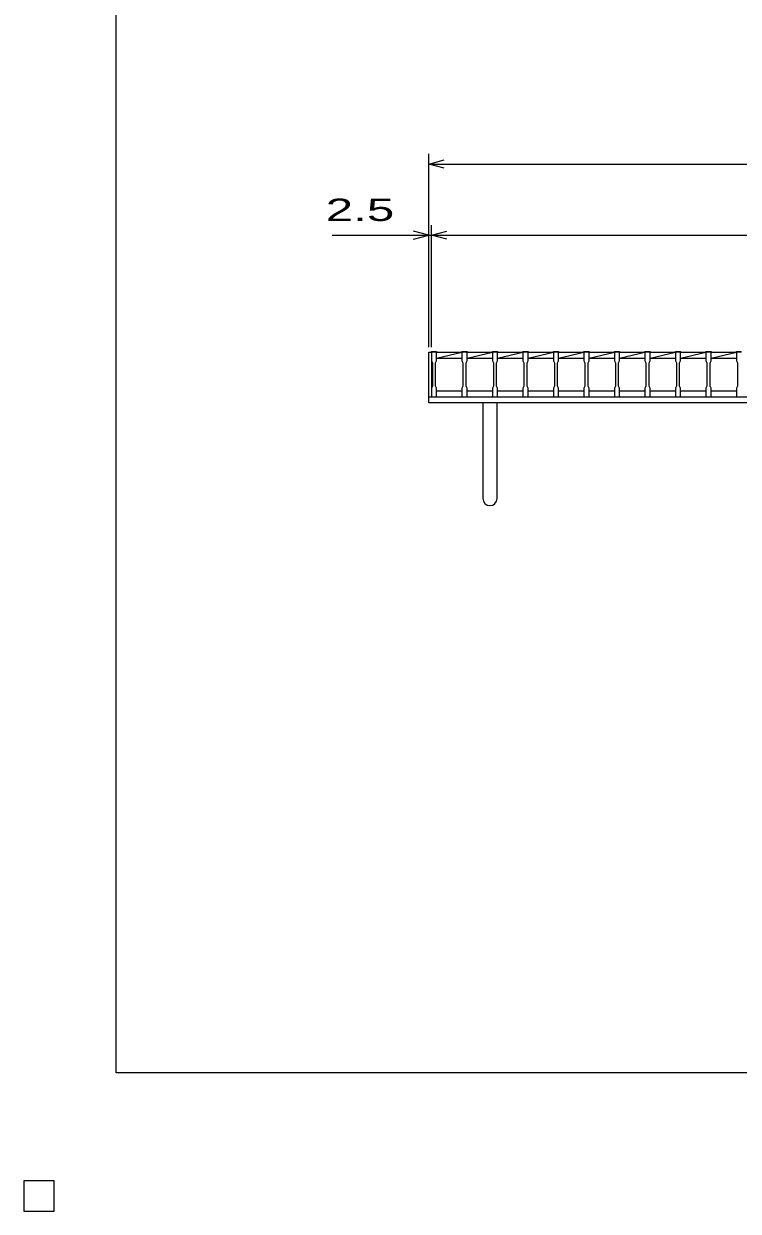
# Model space of a CAD drawing. Units: millimetres, scale not verified. Extents: x -1820 to 1731, y -1282 to 1054.
# Drawn here: x -1820 to -1117, y -1282 to -114 of the extents above; entities that cross this region are included whole.
import ezdxf
from ezdxf.enums import TextEntityAlignment as Align

# ---------------------------------------------------------------- set-up
doc = ezdxf.new("R2010")
doc.units = ezdxf.units.MM
doc.header["$LTSCALE"] = 10
for name, color, linetype, lineweight in [('0_2', 150, 'Continuous', 25), ('16', 3, 'Continuous', 25), ('19', 6, 'Continuous', 25), ('22', 4, 'Continuous', 25), ('24', 2, 'Continuous', 25), ('32', 4, 'Continuous', 25)]:
    doc.layers.add(name, color=color, linetype=linetype, lineweight=lineweight)
doc.styles.add('ベクトル', font='')
doc.styles.get('ベクトル').set_extended_font_data('ベクトル')

msp = doc.modelspace()

# ---------------------------------------------------------------- linework, layer by layer
at = {"layer": '0_2'}
for p, q in [((-1729, -1146.5), (-1729, 1053.5)), ((1731, -1146.5), (-1729, -1146.5)), ((-1790, -1252.5), (-1820, -1252.5)), ((-1820, -1252.5), (-1820, -1282.5)), ((-1790, -1252.5), (-1820, -1252.5)), ((-1820, -1252.5), (-1820, -1282.5)), ((-1790, -1252.5), (-1820, -1252.5)), ((-1820, -1252.5), (-1820, -1282.5)), ((-1790, -1252.5), (-1820, -1252.5)), ((-1820, -1252.5), (-1820, -1282.5)), ((-1790, -1252.5), (-1820, -1252.5)), ((-1820, -1252.5), (-1820, -1282.5)), ((-1790, -1282.5), (-1790, -1252.5)), ((-1790, -1282.5), (-1790, -1252.5)), ((-1790, -1282.5), (-1790, -1252.5)), ((-1790, -1282.5), (-1790, -1252.5)), ((-1790, -1282.5), (-1790, -1252.5)), ((-1820, -1282.5), (-1790, -1282.5)), ((-1820, -1282.5), (-1790, -1282.5)), ((-1820, -1282.5), (-1790, -1282.5)), ((-1820, -1282.5), (-1790, -1282.5)), ((-1820, -1282.5), (-1790, -1282.5))]:
    msp.add_line(p, q, dxfattribs=at)
at = {"layer": '16'}
for p, q in [((-1419, -437.5), (-1419, -436.8)), ((-1419, -436.8), (-1414, -436.8)), ((-1419, -437.5), (-1419, -446)), ((-1414, -437.5), (-1419, -437.5)), ((-1419, -437.5), (-1419, -475.5)), ((-1414, -436.8), (-1414, -437.5)), ((-1414, -446), (-1414, -437.5)), ((-1414, -437.5), (-1389, -437.5)), ((-1414, -443.5), (-1389, -437.5)), ((-1414, -443.5), (-1389, -443.5)), ((-1389, -437.5), (-1389, -436.8)), ((-1389, -436.8), (-1384, -436.8)), ((-1389, -437.5), (-1389, -446)), ((-1384, -437.5), (-1389, -437.5)), ((-1384, -436.8), (-1384, -437.5)), ((-1384, -446), (-1384, -437.5)), ((-1384, -437.5), (-1359, -437.5)), ((-1384, -443.5), (-1359, -437.5)), ((-1384, -443.5), (-1359, -443.5)), ((-1359, -437.5), (-1359, -436.8)), ((-1359, -436.8), (-1354, -436.8)), ((-1359, -437.5), (-1359, -446)), ((-1354, -437.5), (-1359, -437.5)), ((-1354, -436.8), (-1354, -437.5)), ((-1354, -446), (-1354, -437.5)), ((-1354, -437.5), (-1329, -437.5)), ((-1354, -443.5), (-1329, -437.5)), ((-1354, -443.5), (-1329, -443.5)), ((-1329, -437.5), (-1329, -436.8)), ((-1329, -436.8), (-1324, -436.8)), ((-1329, -437.5), (-1329, -446)), ((-1324, -437.5), (-1329, -437.5)), ((-1324, -436.8), (-1324, -437.5)), ((-1324, -446), (-1324, -437.5)), ((-1324, -437.5), (-1299, -437.5)), ((-1324, -443.5), (-1299, -437.5)), ((-1324, -443.5), (-1299, -443.5)), ((-1299, -437.5), (-1299, -436.8)), ((-1299, -436.8), (-1294, -436.8)), ((-1299, -437.5), (-1299, -446)), ((-1294, -437.5), (-1299, -437.5)), ((-1294, -436.8), (-1294, -437.5)), ((-1294, -446), (-1294, -437.5)), ((-1294, -437.5), (-1269, -437.5)), ((-1294, -443.5), (-1269, -437.5)), ((-1294, -443.5), (-1269, -443.5)), ((-1269, -437.5), (-1269, -436.8)), ((-1269, -436.8), (-1264, -436.8)), ((-1269, -437.5), (-1269, -446)), ((-1264, -437.5), (-1269, -437.5)), ((-1264, -436.8), (-1264, -437.5)), ((-1264, -446), (-1264, -437.5)), ((-1264, -437.5), (-1239, -437.5)), ((-1264, -443.5), (-1239, -437.5)), ((-1264, -443.5), (-1239, -443.5)), ((-1239, -437.5), (-1239, -436.8)), ((-1239, -436.8), (-1234, -436.8)), ((-1239, -437.5), (-1239, -446)), ((-1234, -437.5), (-1239, -437.5)), ((-1234, -436.8), (-1234, -437.5)), ((-1234, -446), (-1234, -437.5)), ((-1234, -437.5), (-1209, -437.5)), ((-1234, -443.5), (-1209, -437.5)), ((-1234, -443.5), (-1209, -443.5)), ((-1209, -437.5), (-1209, -436.8)), ((-1209, -436.8), (-1204, -436.8)), ((-1209, -437.5), (-1209, -446)), ((-1204, -437.5), (-1209, -437.5)), ((-1204, -436.8), (-1204, -437.5)), ((-1204, -446), (-1204, -437.5)), ((-1204, -437.5), (-1179, -437.5)), ((-1204, -443.5), (-1179, -437.5)), ((-1204, -443.5), (-1179, -443.5)), ((-1179, -437.5), (-1179, -436.8)), ((-1179, -436.8), (-1174, -436.8)), ((-1179, -437.5), (-1179, -446)), ((-1174, -437.5), (-1179, -437.5)), ((-1174, -436.8), (-1174, -437.5)), ((-1174, -446), (-1174, -437.5)), ((-1174, -437.5), (-1149, -437.5)), ((-1174, -443.5), (-1149, -437.5)), ((-1174, -443.5), (-1149, -443.5)), ((-1149, -437.5), (-1149, -436.8)), ((-1149, -436.8), (-1144, -436.8)), ((-1149, -437.5), (-1149, -446)), ((-1144, -437.5), (-1149, -437.5)), ((-1144, -436.8), (-1144, -437.5)), ((-1144, -446), (-1144, -437.5)), ((-1144, -437.5), (-1119, -437.5)), ((-1144, -443.5), (-1119, -437.5)), ((-1144, -443.5), (-1119, -443.5)), ((-1119, -437.5), (-1119, -436.8)), ((-1119, -436.8), (-1114, -436.8)), ((-1119, -437.5), (-1119, -446)), ((-1114, -437.5), (-1119, -437.5)), ((-1419, -446), (-1418, -448)), ((-1418, -448), (-1418, -471)), ((-1415, -448), (-1414, -446)), ((-1415, -471), (-1415, -448)), ((-1389, -446), (-1388, -448)), ((-1388, -448), (-1388, -471)), ((-1385, -448), (-1384, -446)), ((-1385, -471), (-1385, -448)), ((-1359, -446), (-1358, -448)), ((-1358, -448), (-1358, -471)), ((-1355, -448), (-1354, -446)), ((-1355, -471), (-1355, -448)), ((-1329, -446), (-1328, -448)), ((-1328, -448), (-1328, -471)), ((-1325, -448), (-1324, -446)), ((-1325, -471), (-1325, -448)), ((-1299, -446), (-1298, -448)), ((-1298, -448), (-1298, -471)), ((-1295, -448), (-1294, -446)), ((-1295, -471), (-1295, -448)), ((-1269, -446), (-1268, -448)), ((-1268, -448), (-1268, -471)), ((-1265, -448), (-1264, -446)), ((-1265, -471), (-1265, -448)), ((-1239, -446), (-1238, -448)), ((-1238, -448), (-1238, -471)), ((-1235, -448), (-1234, -446)), ((-1235, -471), (-1235, -448)), ((-1209, -446), (-1208, -448)), ((-1208, -448), (-1208, -471)), ((-1205, -448), (-1204, -446)), ((-1205, -471), (-1205, -448)), ((-1179, -446), (-1178, -448)), ((-1178, -448), (-1178, -471)), ((-1175, -448), (-1174, -446)), ((-1175, -471), (-1175, -448)), ((-1149, -446), (-1148, -448)), ((-1148, -448), (-1148, -471)), ((-1145, -448), (-1144, -446)), ((-1145, -471), (-1145, -448)), ((-1119, -446), (-1118, -448)), ((-1118, -448), (-1118, -471)), ((-1418, -471), (-1419, -473)), ((-1419, -473), (-1419, -481.5)), ((-1414, -473), (-1415, -471)), ((-1414, -481.5), (-1414, -473)), ((-1414, -475.5), (-1389, -475.5)), ((-1388, -471), (-1389, -473)), ((-1389, -473), (-1389, -481.5)), ((-1384, -473), (-1385, -471)), ((-1384, -481.5), (-1384, -473)), ((-1384, -475.5), (-1359, -475.5)), ((-1358, -471), (-1359, -473)), ((-1359, -473), (-1359, -481.5)), ((-1354, -473), (-1355, -471)), ((-1354, -481.5), (-1354, -473)), ((-1354, -475.5), (-1329, -475.5)), ((-1328, -471), (-1329, -473)), ((-1329, -473), (-1329, -481.5)), ((-1324, -473), (-1325, -471)), ((-1324, -481.5), (-1324, -473)), ((-1324, -475.5), (-1299, -475.5)), ((-1298, -471), (-1299, -473)), ((-1299, -473), (-1299, -481.5)), ((-1294, -473), (-1295, -471)), ((-1294, -481.5), (-1294, -473)), ((-1294, -475.5), (-1269, -475.5)), ((-1268, -471), (-1269, -473)), ((-1269, -473), (-1269, -481.5)), ((-1264, -473), (-1265, -471)), ((-1264, -481.5), (-1264, -473)), ((-1264, -475.5), (-1239, -475.5)), ((-1238, -471), (-1239, -473)), ((-1239, -473), (-1239, -481.5)), ((-1234, -473), (-1235, -471)), ((-1234, -481.5), (-1234, -473)), ((-1234, -475.5), (-1209, -475.5)), ((-1208, -471), (-1209, -473)), ((-1209, -473), (-1209, -481.5)), ((-1204, -473), (-1205, -471)), ((-1204, -481.5), (-1204, -473)), ((-1204, -475.5), (-1179, -475.5)), ((-1178, -471), (-1179, -473)), ((-1179, -473), (-1179, -481.5)), ((-1174, -473), (-1175, -471)), ((-1174, -481.5), (-1174, -473)), ((-1174, -475.5), (-1149, -475.5)), ((-1148, -471), (-1149, -473)), ((-1149, -473), (-1149, -481.5)), ((-1144, -473), (-1145, -471)), ((-1144, -481.5), (-1144, -473)), ((-1144, -475.5), (-1119, -475.5)), ((-1118, -471), (-1119, -473)), ((-1119, -473), (-1119, -481.5)), ((-1419, -481.5), (-1414, -481.5)), ((-1389, -481.5), (-1384, -481.5)), ((-1359, -481.5), (-1354, -481.5)), ((-1329, -481.5), (-1324, -481.5)), ((-1299, -481.5), (-1294, -481.5)), ((-1269, -481.5), (-1264, -481.5)), ((-1239, -481.5), (-1234, -481.5)), ((-1209, -481.5), (-1204, -481.5)), ((-1179, -481.5), (-1174, -481.5)), ((-1149, -481.5), (-1144, -481.5)), ((-1119, -481.5), (-1114, -481.5)), ((-1790, -1252.5), (-1820, -1252.5)), ((-1820, -1252.5), (-1820, -1282.5)), ((-1790, -1252.5), (-1820, -1252.5)), ((-1820, -1252.5), (-1820, -1282.5)), ((-1790, -1252.5), (-1820, -1252.5)), ((-1820, -1252.5), (-1820, -1282.5)), ((-1790, -1252.5), (-1820, -1252.5)), ((-1820, -1252.5), (-1820, -1282.5)), ((-1790, -1252.5), (-1820, -1252.5)), ((-1820, -1252.5), (-1820, -1282.5)), ((-1790, -1282.5), (-1790, -1252.5)), ((-1790, -1282.5), (-1790, -1252.5)), ((-1790, -1282.5), (-1790, -1252.5)), ((-1790, -1282.5), (-1790, -1252.5)), ((-1790, -1282.5), (-1790, -1252.5)), ((-1820, -1282.5), (-1790, -1282.5)), ((-1820, -1282.5), (-1790, -1282.5)), ((-1820, -1282.5), (-1790, -1282.5)), ((-1820, -1282.5), (-1790, -1282.5)), ((-1820, -1282.5), (-1790, -1282.5))]:
    msp.add_line(p, q, dxfattribs=at)
at = {"layer": '19'}
for p, q in [((-1421.5, -481.5), (-1421.5, -437.5)), ((-1421.5, -437.5), (-1419, -437.5)), ((-1421.5, -481.5), (-421.5, -481.5)), ((-1421.5, -487.5), (-1421.5, -481.5)), ((-421.5, -487.5), (-1421.5, -487.5)), ((-1368.5, -487.5), (-1368.5, -581.5)), ((-1354.5, -581.5), (-1354.5, -487.5))]:
    msp.add_line(p, q, dxfattribs=at)
msp.add_arc((-1361.5, -581.5), 7, 180, 0, dxfattribs=at)
at = {"layer": '22'}
for p, q in [((-1421.5, -432.5), (-1421.5, -242.5)), ((-1421.5, -252.5), (-1406.5, -248.5)), ((-1406.5, -256.5), (-1421.5, -252.5)), ((-1421.5, -252.5), (-421.5, -252.5)), ((-1421.5, -432.5), (-1421.5, -312.5)), ((-1419, -432.5), (-1419, -312.5)), ((-1516.5, -322.5), (-1421.5, -322.5)), ((-1421.5, -322.5), (-1436.5, -318.5)), ((-1436.5, -326.5), (-1421.5, -322.5)), ((-1421.5, -322.5), (-1419, -322.5)), ((-1419, -322.5), (-1404, -318.5)), ((-1404, -326.5), (-1419, -322.5)), ((-1419, -322.5), (-424, -322.5))]:
    msp.add_line(p, q, dxfattribs=at)
at = {"layer": '22', "color": 2}
for p, q in [((-1790, -1252.5), (-1820, -1252.5)), ((-1820, -1252.5), (-1820, -1282.5)), ((-1790, -1252.5), (-1820, -1252.5)), ((-1820, -1252.5), (-1820, -1282.5)), ((-1790, -1252.5), (-1820, -1252.5)), ((-1820, -1252.5), (-1820, -1282.5)), ((-1790, -1282.5), (-1790, -1252.5)), ((-1790, -1282.5), (-1790, -1252.5)), ((-1790, -1282.5), (-1790, -1252.5)), ((-1820, -1282.5), (-1790, -1282.5)), ((-1820, -1282.5), (-1790, -1282.5)), ((-1820, -1282.5), (-1790, -1282.5))]:
    msp.add_line(p, q, dxfattribs=at)
at = {"layer": '24', "color": 4}
for p, q in [((-1790, -1252.5), (-1820, -1252.5)), ((-1820, -1252.5), (-1820, -1282.5)), ((-1790, -1252.5), (-1820, -1252.5)), ((-1820, -1252.5), (-1820, -1282.5)), ((-1790, -1252.5), (-1820, -1252.5)), ((-1820, -1252.5), (-1820, -1282.5)), ((-1790, -1282.5), (-1790, -1252.5)), ((-1790, -1282.5), (-1790, -1252.5)), ((-1790, -1282.5), (-1790, -1252.5)), ((-1820, -1282.5), (-1790, -1282.5)), ((-1820, -1282.5), (-1790, -1282.5)), ((-1820, -1282.5), (-1790, -1282.5))]:
    msp.add_line(p, q, dxfattribs=at)
at = {"layer": '32'}
for p, q in [((-1790, -1252.5), (-1820, -1252.5)), ((-1820, -1252.5), (-1820, -1282.5)), ((-1790, -1252.5), (-1820, -1252.5)), ((-1820, -1252.5), (-1820, -1282.5)), ((-1790, -1252.5), (-1820, -1252.5)), ((-1820, -1252.5), (-1820, -1282.5)), ((-1790, -1252.5), (-1820, -1252.5)), ((-1820, -1252.5), (-1820, -1282.5)), ((-1790, -1252.5), (-1820, -1252.5)), ((-1820, -1252.5), (-1820, -1282.5)), ((-1790, -1282.5), (-1790, -1252.5)), ((-1790, -1282.5), (-1790, -1252.5)), ((-1790, -1282.5), (-1790, -1252.5)), ((-1790, -1282.5), (-1790, -1252.5)), ((-1790, -1282.5), (-1790, -1252.5)), ((-1820, -1282.5), (-1790, -1282.5)), ((-1820, -1282.5), (-1790, -1282.5)), ((-1820, -1282.5), (-1790, -1282.5)), ((-1820, -1282.5), (-1790, -1282.5)), ((-1820, -1282.5), (-1790, -1282.5))]:
    msp.add_line(p, q, dxfattribs=at)

# ---------------------------------------------------------------- texts
at = {"layer": '22', "color": 2, "style": 'ベクトル', "width": 1.65}
msp.add_text(' 2.5 ', height=21.99, dxfattribs=at).set_placement((-1536.5, -297.5), align=Align.MIDDLE_LEFT)

doc.saveas('drawing.dxf')
